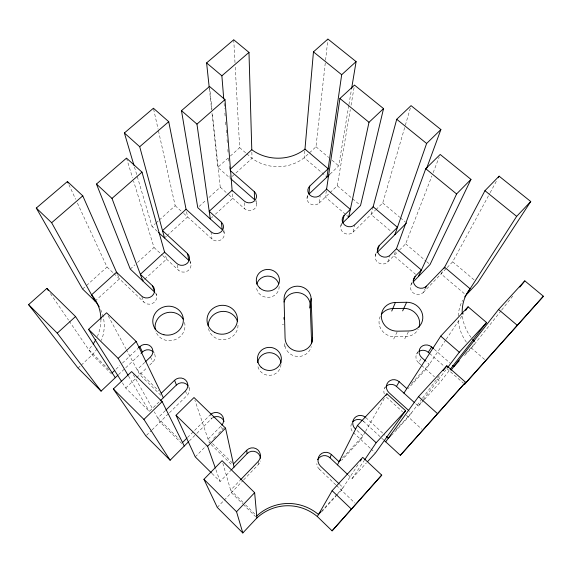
<?xml version="1.0" encoding="UTF-8"?>
<svg xmlns="http://www.w3.org/2000/svg" width="572" height="572" viewBox="0 0 572 572"><rect width="100%" height="100%" fill="white"/><g stroke="black" fill="none" stroke-linecap="round" stroke-linejoin="round"><path stroke-width="0.43" stroke-dasharray="2.86 2.15" d="M284.47 346.532L284.677 343.715A13.492 12.934 8 0 0 296.796 356.413A13.492 12.934 8 0 0 311.29 346.603M304.826 150.844L304.225 157.715L326.969 177.027M307.007 198.677L307.457 194.251M246.832 153.825L252.03 158.33A39.511 34.649 2.1 0 0 304.225 157.715L315.994 146.775L325.468 61.118M325.568 60.232L327.913 39.039M307.829 195.488A7.05 6.356 6.1 0 0 309.96 203.703A7.05 6.356 6.1 0 0 319.205 203.024L320.148 196.017M326.347 190.712L325.411 197.097L346.046 214.772M330.058 174.095L338.71 165.894L348.798 105.434M348.941 104.554L351.422 89.661M319.205 203.024L337.265 185.764L350.3 109.609M351.051 105.227L354.497 85.099M340.833 226.019L341.491 222.687M341.463 224.438A7.143 6.499 10.6 0 0 343.736 232.861A7.143 6.499 10.6 0 0 353.074 232.16L354.812 224.753M373.144 206.771L371.071 214.464L391.477 231.789M375.99 209.624L382.754 202.967L405.098 126.133M405.348 125.282L410.56 107.35M375.275 255.698L376.004 253.367M375.89 254.082A7.243 6.635 16 0 0 378.314 262.705A7.243 6.635 16 0 0 387.744 261.983L389.918 255.848M395.323 251.859L393.901 255.748L415.601 274.331M399.471 250.107L405.662 243.836L431.881 175.983M433.161 172.672L439.232 156.95M335.743 484.806L319.34 469.183L319.934 467.674M411.139 284.434L412.605 281.174M393.708 339.053L397.476 331.181M412.176 282.997A7.372 6.757 22 0 0 412.963 292.692A7.372 6.757 22 0 0 423.244 292.521L425.639 287.745M404.747 338.86L408.837 330.981M442.263 271.671L441.083 273.902L466.051 295.102M383.755 440.025L363.713 421.557L365.122 418.904M447.182 267.539L452.674 261.819L489.732 193.465M490.161 192.678L496.553 180.895M384.641 388.173L385.485 386.636M365.115 432.132L360.875 439.582L341.677 460.317M365.551 431.367L384.32 398.412M416.645 353.989L419.34 349.478M420.999 364.915L418.525 362.727L421.264 358.351M357.95 464.75L341.42 490.211L336.601 495.474M348.234 475.017L352.037 478.607L364.35 460.31M445.717 339.99L425.954 369.297L408.079 388.602M446.217 339.246L463.62 313.442M421.986 398.884L408.365 417.031L392.256 434.634M422.515 398.176L439.439 375.647M415.73 403.739L418.354 406.106L422.665 400.436M423.201 399.728L445.817 369.962M424.302 399.599L440.361 382.046L449.599 370.148M501.086 310.746L471.435 348.076L463.127 357.164M501.644 310.053L512.684 296.153M321.493 511.239L337.094 494.187M337.695 493.529L343.1 487.63L339.868 484.563M395.996 429.815L411.411 412.97L409.438 411.182M465.694 353.646L475.697 342.714M321.55 511.933L336 496.131M352.037 478.607L366.409 462.891M418.354 406.106L423.709 400.25M342.635 457.879L362.934 435.964L355.291 428.878M411.561 383.469L429.307 364.321L426.147 361.525M217.274 507.407L243.028 480.53M243.643 479.894L258.351 464.55A7.915 7.836 -58.2 0 0 260.332 460.961M423.244 292.521L446.575 268.175M243.064 502.43L230.652 490.14L239.832 480.566M212.04 473.509L220.12 481.517L231.045 470.22M195.259 456.892L206.206 445.81M210.482 441.477L209.245 442.735L194.838 400.035M213.592 438.331L216.073 435.814M218.554 433.304L222.279 429.529L221.364 425.697M387.744 261.983L398.856 250.729M220.756 426.312L208.036 439.167L209.938 441.026M189.311 440.969L196.225 434.026M196.854 433.397L211.318 418.883A7.822 7.629 -32.6 0 1 212.927 417.632M187.559 437.48L210.167 414.836L211.318 418.883M146.496 435.349L151.423 430.502M152.038 429.901L168.862 413.349M169.491 412.727L187.123 395.388A7.743 7.422 -27.2 0 0 188.767 386.894M353.074 232.16L375.375 210.224M165.344 410.624L157.8 418.032L179.358 439.375M122.387 382.754L125.726 388.023L149.342 411.418L159.538 401.48M125.726 388.023L135.929 378.264M136.565 377.656L147.233 367.46M149.721 365.072L152.838 362.097A7.672 7.214 -25 0 0 153.553 352.238M144.759 362.412L137.116 369.698L158.666 390.805M118.511 374.624L140.476 353.803M115.994 369.176L119.863 365.515M122.444 363.084L137.923 348.462M78.042 368.075L80.623 365.672M81.274 365.079L92.249 354.869A44.437 40.305 -27.6 0 0 97.097 348.727M142.821 280.945L144.101 279.765M144.745 279.179L166.552 259.13L165.022 253.696M211.576 217.753L212.855 216.573M215.422 214.214L232.747 198.298L232.118 190.319M95.059 301.108L119.484 278.886L117.525 274.453M130.266 269.083L134.878 264.886M137.516 262.484L154.011 247.483L133.576 181.102M164.493 237.952L166.466 236.15M167.131 235.55L187.587 216.945L186.4 210.968M199.099 206.471L206.37 199.864M209.016 197.454L220.249 187.237L212.348 112.977M232.096 176.462L235.314 173.538M235.957 172.951L252.03 158.33L251.787 149.728M82.604 289.039L85.907 286.064M86.565 285.471L107.043 267.038L77.141 202.495M157.3 231.324L152.066 226.505L155.369 223.53M156.027 222.937L158.673 220.563M159.331 219.97L175.175 205.698L158.272 129.994M229.965 175.726L230.166 178.221L217.789 167.339L229.722 156.592M230.387 155.999L239.675 147.64L235.214 66.524M282.318 324.474L283.562 324.453M315.994 146.775L328.693 157.457M332.032 160.267L338.71 165.894M382.754 202.967L399.742 217.267M400.421 217.839L405.176 221.836M452.674 261.819L474.231 279.958M337.265 185.764L359.202 204.39M405.662 243.836L425.983 261.082M426.662 261.654L430.044 264.529M346.711 215.337L348.705 217.045M239.675 147.64L246.182 153.267M484.606 359.466L471.435 348.076A43.644 39.332 31 0 1 470.227 346.832M434.262 349.285L449.992 363.063M429.579 353.439L444.115 366.216M446.761 368.532L463.277 383.047M220.249 187.237L228.142 194.223M228.8 194.809L244.637 208.823A7.079 6.406 -1 0 0 253.968 209.259A7.079 6.406 -1 0 0 255.677 200.936M421.621 365.458L434.47 376.826M437.087 379.15L440.361 382.046M175.175 205.698L183.011 212.805M183.669 213.399L212.019 239.096A7.193 6.571 -5.5 0 0 221.486 239.532A7.193 6.571 -5.5 0 0 223.345 230.988M386.443 397.161L402.559 411.768M406.427 415.279L421.7 429.114M365.823 417.581L385.078 435.285M154.011 247.483L162.162 255.055M162.791 255.641L178.493 270.22A7.314 6.735 -11 0 0 188.088 270.663A7.314 6.735 -11 0 0 190.097 261.883M353.396 432.632L370.349 448.377M370.978 448.963L374.767 452.481M107.043 267.038L113.263 272.966M113.885 273.559L144.001 302.231A7.457 6.9 -17.5 0 0 153.739 302.681A7.457 6.9 -17.5 0 0 155.906 293.65M336.372 485.406L354.862 503.01M212.477 443.514L232.775 463.392M160.803 395.252L139.754 374.61L126.24 349.435M211.154 444.608L232.168 465.208M108.952 369.684L88.639 349.578A45.367 41.034 -27.2 0 0 92.071 345.488M245.552 504.883L256.728 515.944M111.547 373.981L92.249 354.869L69.019 320.835M181.796 443.557L160.046 422.022L154.304 411.84M231.388 492.678L242.592 503.768M243.214 504.39L255.663 516.716M50.407 293.565L68.518 320.098M128.55 376.069L149.342 411.418M133.347 374.703L152.56 408.744M108.258 315.916L125.826 348.655M68.919 184.749L75.647 199.27M150.493 356.949L152.838 362.097M153.625 351.744L154.283 353.26M141.842 296.768L144.001 302.231M185.471 390.883L187.123 395.388M215.951 469.762L220.12 481.517M155.77 292.928L156.599 295.309M188.674 386.558L189.21 388.109M126.498 158.122L132.525 177.699M134.449 166.988L152.066 226.505M222.808 463.213L230.652 490.14M177.184 265.122L178.493 270.22M153.611 109.109L158.079 129.122M190.247 260.903L190.805 263.492M210.968 231.774L212.019 239.096M223.859 230.151L224.31 234.255M209.531 86.458L211.976 109.438M209.352 88.574L211.626 109.817M212.005 113.356L217.789 167.339M224.102 103.332L224.531 108.659M224.889 113.099L225.246 117.539M225.611 121.972L225.969 126.412M226.255 129.966L226.691 135.292M227.048 139.732L227.334 143.286M227.842 149.499L228.056 152.166M228.557 158.38L228.771 161.039M229.208 166.366L229.494 169.92M233.741 39.783L235.02 62.956M244.323 202.753L244.637 208.823M258.201 461.432L258.351 464.55M256.599 200.622L256.678 204.125M184.549 322.472A15.065 14.136 -18.2 0 1 173.995 340.04A15.065 14.136 -18.2 0 1 155.67 331.038M238.023 325.232A14.943 14.178 -9.5 0 1 224.281 339.704A14.943 14.178 -9.5 0 1 208.351 327.963M380.23 316.409A14.943 13.95 23.1 0 0 394.809 336.758L405.934 336.565A14.958 13.921 24.3 0 0 418.211 329.236M281.031 364.478A11.719 11.34 -0.1 0 1 269.541 375.346A11.719 11.34 -0.1 0 1 257.636 364.907M352.08 431.066A7.829 7.572 39.9 0 1 351.687 423.387M362.055 420.37A7.829 7.572 39.9 0 1 363.713 421.557M418.525 362.727A7.629 7.114 30.5 0 1 417.71 352.466M319.34 469.183A7.958 7.793 56 0 1 316.831 463.635M466.402 342.185A43.644 39.332 31 0 1 458.308 319.87M458.286 315.887A43.644 39.332 31 0 1 462.648 300.228M384.255 393.843A7.722 7.343 33.6 0 1 385.335 387.094M223.516 427.906A7.822 7.629 -32.6 0 1 222.737 429.021M100.679 309.652A44.437 40.305 -27.6 0 1 101.416 340.411M279.172 286.515A11.354 10.646 0.6 0 1 268.025 297.383A11.354 10.646 0.6 0 1 256.463 286.872M471.071 337.416A44.544 40.026 30.7 0 1 462.376 315.622M100.922 319.24A45.367 41.034 -27.2 0 1 97.362 336.45"/><path stroke-width="0.86" d="M329.443 174.682L308.894 194.158L309.745 186.129L328.164 168.733L304.976 149.12L313.456 51.866L327.913 39.039L356.106 61.619L351.573 88.782M326.969 177.027L341.684 74.725L356.106 61.619M326.583 189.117L339.911 98.491L354.497 85.099L383.54 108.608L360.532 205.52L342.521 223.08L344.044 215.522L350.343 209.395L326.583 189.117L320.263 195.145A7.186 6.456 6.1 0 1 310.11 195.281A7.186 6.456 6.1 0 1 309.745 186.129M309.738 308.001L311.132 298.655A13.549 12.756 6.1 0 0 297.197 286.179A13.549 12.756 6.1 0 0 284.062 299.099L285.085 338.245A13.771 13.17 7.9 0 0 299.256 351.258A13.771 13.17 7.9 0 0 312.591 337.766L311.132 298.655M312.591 337.766L311.626 343.243L310.21 304.826A13.278 12.534 6.1 0 0 298.291 292.649A13.278 12.534 6.1 0 0 284.055 302.016M348.705 217.045L368.997 122.294L383.54 108.608M344.044 215.522A7.279 6.607 10.5 0 0 344.544 224.903A7.279 6.607 10.5 0 0 354.812 224.753L373.144 206.771L396.725 119.283L411.053 105.648L440.89 129.551L426.476 168.754M377.184 251.902L379.164 245.624L397.44 227.32L373.144 206.771M394.88 234.677L426.619 143.479L440.89 129.551M379.164 245.624A7.393 6.742 15.8 0 0 379.815 255.248A7.393 6.742 15.8 0 0 390.19 255.083L396.46 248.741L425.747 168.726L440.19 154.469L470.971 179.386L430.044 264.529L413.406 281.731M391.741 311.054L395.409 302.466L406.635 302.281A15.265 14.164 23.9 0 1 422.779 316.38A15.265 14.164 23.9 0 1 408.837 330.981L397.476 331.181A15.251 14.2 22.7 0 1 381.374 317.074A15.251 14.2 22.7 0 1 395.409 302.466M317.732 459.659A7.958 7.793 56 0 1 329.98 457.764L331.388 454.511L339.053 461.74L340.84 459.809M413.163 280.823L415.136 276.462L421.392 270.013L396.46 248.741M418.318 276.655L456.585 193.958L470.971 179.386M402.652 310.875L406.635 302.281M425.639 287.745L426.44 286.15L444.616 267.217L470.112 288.781A44.544 40.026 30.7 0 0 462.248 313.992M337.473 464.85L357.443 425.432L386.937 393.808L405.598 410.696L375.396 453.067L367.61 461.583M443.829 268.704L484.949 190.705L499.106 176.183L530.737 201.523L477.599 282.797L466.051 295.102L516.652 216.366L530.737 201.523M498.255 177.756L499.106 176.183M386.064 395.345L386.937 393.808M317.331 516.545L332.132 490.697L362.741 457.371L381.731 475.11L332.089 530.845L317.331 516.545A48.927 46.925 88.2 0 0 256.907 517.946L242.814 532.961L217.274 507.407L203.939 479.293L222.072 460.689L254.64 492.678L256.907 517.946M386.207 386.164A7.722 7.343 33.6 0 1 396.46 386.407L399.227 381.753L406.835 388.581M419.162 351.294A7.629 7.114 30.5 0 1 428.256 352.28L431.638 346.982L433.605 348.705M403.903 393.107L440.747 336.129L468.096 306.807L486.558 322.544L450.143 369.448M360.346 461.061L361.304 459.581M364.843 459.581L376.169 442.742L405.598 410.696M465.608 310.496L468.096 306.807M385.692 441.813L418.518 396.632L446.839 365.787L465.637 382.282L400.343 455.312L384.398 440.619M443.136 370.713L446.839 365.787M447.433 367.832L459.28 352.245L486.558 322.544M451.029 370.206L498.541 309.495L524.824 280.866L543.4 296.253L464.593 384.205L543.4 296.253M519.855 287.123L524.824 280.866M332.089 530.845L381.731 475.11M400.343 455.312L465.637 382.282M320.892 511.89L318.497 514.514A50.007 47.984 88 0 0 256.728 515.944M391.255 434.999L388.288 438.238L386.365 436.465M459.223 360.717L453.925 366.509L452.616 365.358M242.814 532.961L236.543 511.747L254.64 492.678M240.447 479.929L258.201 461.432A8.079 8.001 -54.8 0 0 258.051 450.057A8.079 8.001 -54.8 0 0 246.711 450.286L233.405 464.014M231.653 469.591L247.097 453.625L246.711 450.286M215.358 468.089L207.615 446.267L225.532 428.113L194.001 397.54L176.047 415.265L195.259 456.892L211.418 472.894M184.277 446.017L162.155 401.615L131.603 371.607L113.349 388.981L145.874 435.957L170.12 460.217L188.681 441.598M376.941 252.688L406.542 222.98M182.532 442.513L186.93 438.109M165.973 410.01L185.471 390.883A7.908 7.565 -26.4 0 0 185.635 380.101A7.908 7.565 -26.4 0 0 174.56 380.301L161.204 393.286M170.12 460.217L143.922 419.412L162.155 401.615M160.174 400.858L176.433 385.006A7.743 7.422 -27.2 0 1 188.117 385.785M145.395 361.804L150.493 356.949A7.836 7.35 -24.5 0 0 150.801 346.446A7.836 7.35 -24.5 0 0 139.854 346.632L138.567 347.847M115.287 377.684L75.54 316.545L46.89 288.402L28.6 304.626L78.042 368.075L101.087 391.141L117.868 375.232M141.12 353.196L142.414 351.966A7.672 7.214 -25 0 1 153.124 351.78M112.126 372.83L114.707 370.391M128.099 375.303L118.154 358.394L136.143 341.455L106.585 312.798L88.574 329.343L121.436 381.252M164.579 252.145L140.347 274.331L152.531 285.821L154.769 292.235L130.266 269.083L96.461 184.055L126.498 158.122L142.013 172.158L164.579 252.145L176.748 263.42A7.465 6.857 -10.8 0 0 187.287 263.27A7.465 6.857 -10.8 0 0 187.437 253.539L162.498 230.609L186.064 209.259L168.726 121.672L153.418 108.237L124.381 132.976L133.948 165.287M232.118 190.319L209.216 211.282L221.357 222.172L222.201 229.644L197.776 207.679L181.488 110.661L209.531 86.458L224.982 99.621L232.118 190.319L244.237 201.015A7.221 6.506 -0.9 0 0 254.454 200.894A7.221 6.506 -0.9 0 0 254.333 191.677L230.166 170.506M101.087 391.141L57.264 333.154L75.54 316.545M230.151 169.326L251.787 149.728A40.262 35.157 2.1 0 0 304.976 149.12M142.821 280.945L111.99 198.412L142.013 172.158M210.296 218.933L196.961 124.117L224.982 99.621M95.059 301.108L51.652 222.73L82.776 195.86L67.424 181.524L36.293 208.051L82.604 289.039L95.059 301.108A44.437 40.305 -27.6 0 1 99.213 306.857M164.493 237.952L139.711 146.718L168.726 121.672M223.738 98.892L221.872 75.804L248.984 52.402L233.741 39.783L206.599 62.913L209.159 86.808M313.456 51.866L341.684 74.725M396.725 119.283L426.619 143.479M484.949 190.705L516.652 216.366M339.911 98.491L368.997 122.294M425.747 168.726L456.585 193.958M206.599 62.913L221.872 75.804M498.541 309.495L517.188 325.246M181.488 110.661L196.961 124.117M440.747 336.129L459.28 352.245M230.823 178.8L254.54 199.635L254.333 191.677M428.256 352.28L429.579 353.439M425.511 360.968L421.721 357.622A7.786 7.25 30 0 1 420.863 347.19A7.786 7.25 30 0 1 431.638 346.982M124.381 132.976L139.711 146.718M418.518 396.632L437.38 413.542M396.46 386.407L414.414 402.559M186.064 209.259L210.968 231.774A7.336 6.685 -5.3 0 0 221.343 231.639A7.336 6.685 -5.3 0 0 221.357 222.172M408.773 410.582L389.003 392.714A7.886 7.479 32.9 0 1 388.274 381.974A7.886 7.479 32.9 0 1 399.227 381.753M158.608 232.532L188.96 260.503L187.437 253.539M96.461 184.055L111.99 198.412M357.443 425.432L376.169 442.742M329.98 457.764L347.604 474.417M339.225 483.948L320.52 466.166A8.122 7.958 54.2 0 1 320.07 454.769A8.122 7.958 54.2 0 1 331.388 454.511M36.293 208.051L51.652 222.73M332.132 490.697L351.187 508.901M88.574 329.343L118.154 358.394M176.047 415.265L207.615 446.267M28.6 304.626L57.264 333.154M113.349 388.981L143.922 419.412M203.939 479.293L236.543 511.747M46.89 288.402L48.398 290.612M136.143 341.455L163.356 397.754M139.854 346.632L142.414 351.966M67.424 181.524L68.168 183.133M82.776 195.86L117.196 273.709M174.56 380.301L176.433 385.006M225.532 428.113L234.084 467.081M248.984 52.402L251.787 149.728M283.998 317.467L284.041 319.212M155.298 329.608A15.065 14.136 -18.2 0 1 164.943 313.277A15.065 14.136 -18.2 0 1 183.112 319.083M208.179 325.74A14.943 14.178 -9.5 0 1 221.142 311.525A14.943 14.178 -9.5 0 1 237.494 321.571M381.309 314.514A14.943 13.95 23.1 0 1 392.807 308.551L403.811 308.372A14.958 13.921 24.3 0 1 419.047 327.213M257.679 362.684A11.719 11.34 -0.1 0 1 269.483 352.659A11.719 11.34 -0.1 0 1 280.995 362.998M352.831 421.771A7.829 7.572 39.9 0 1 362.055 420.37M247.097 453.625A7.915 7.836 -58.2 0 1 260.532 458.222M213.528 417.317A7.822 7.629 -32.6 0 1 224.081 421.421M464.671 296.954A43.644 39.332 31 0 1 465.579 295.703M256.814 284.112A11.354 10.646 0.6 0 1 267.617 276.097A11.354 10.646 0.6 0 1 278.721 283.769M474.46 341.448A44.544 40.026 30.7 0 1 472.708 339.475M426.44 286.15A7.515 6.878 21.7 0 1 415.951 286.329A7.515 6.878 21.7 0 1 415.136 276.462M152.531 285.821A7.615 7.021 -17.2 0 1 152.231 295.831A7.615 7.021 -17.2 0 1 141.527 295.989L116.538 272.229L91.584 294.837A45.367 41.034 -27.2 0 1 100.922 319.24M95.846 339.568A45.367 41.034 -27.2 0 1 93.107 344.058M210.682 414.371A7.987 7.786 -31.1 0 1 221.836 425.182M355.291 428.878A7.994 7.722 38.8 0 1 354.468 418.068A7.994 7.722 38.8 0 1 365.293 417.131M261.147 367.267A11.962 11.554 0 0 0 281.038 361.64A11.962 11.554 0 0 0 266.044 347.819A11.962 11.554 0 0 0 261.147 367.267M259.874 288.066A11.583 10.832 0.6 0 0 279.136 282.825A11.583 10.832 0.6 0 0 264.629 269.848A11.583 10.832 0.6 0 0 259.874 288.066M214.707 332.446A15.251 14.436 -9.2 0 0 237.473 319.419A15.251 14.436 -9.2 0 0 214.536 307.414A15.251 14.436 -9.2 0 0 214.707 332.446M163.892 334.749A15.38 14.393 -17.8 0 0 182.897 316.595A15.38 14.393 -17.8 0 0 157.422 310.667A15.38 14.393 -17.8 0 0 163.892 334.749"/></g></svg>
